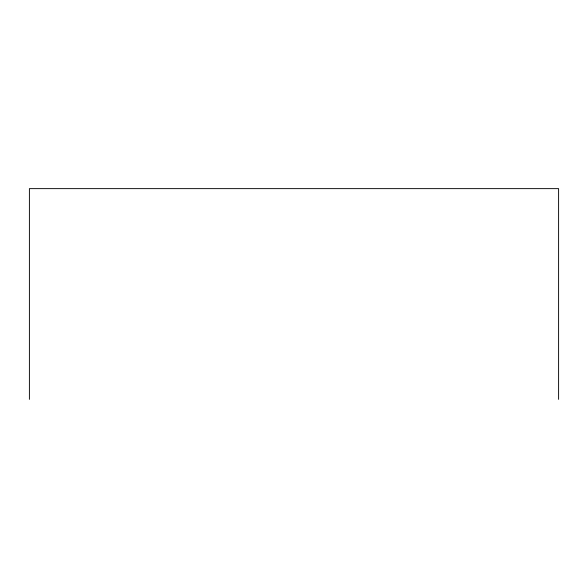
<?xml version="1.0" encoding="UTF-8"?>
<svg xmlns="http://www.w3.org/2000/svg" width="588" height="588" viewBox="0 0 588 588"><rect width="100%" height="100%" fill="white"/><g stroke="black" fill="none" stroke-linecap="round" stroke-linejoin="round"><path stroke-width="0.88" d="M558.6 399.37L558.6 188.63L29.4 188.63L29.4 399.37"/></g></svg>
